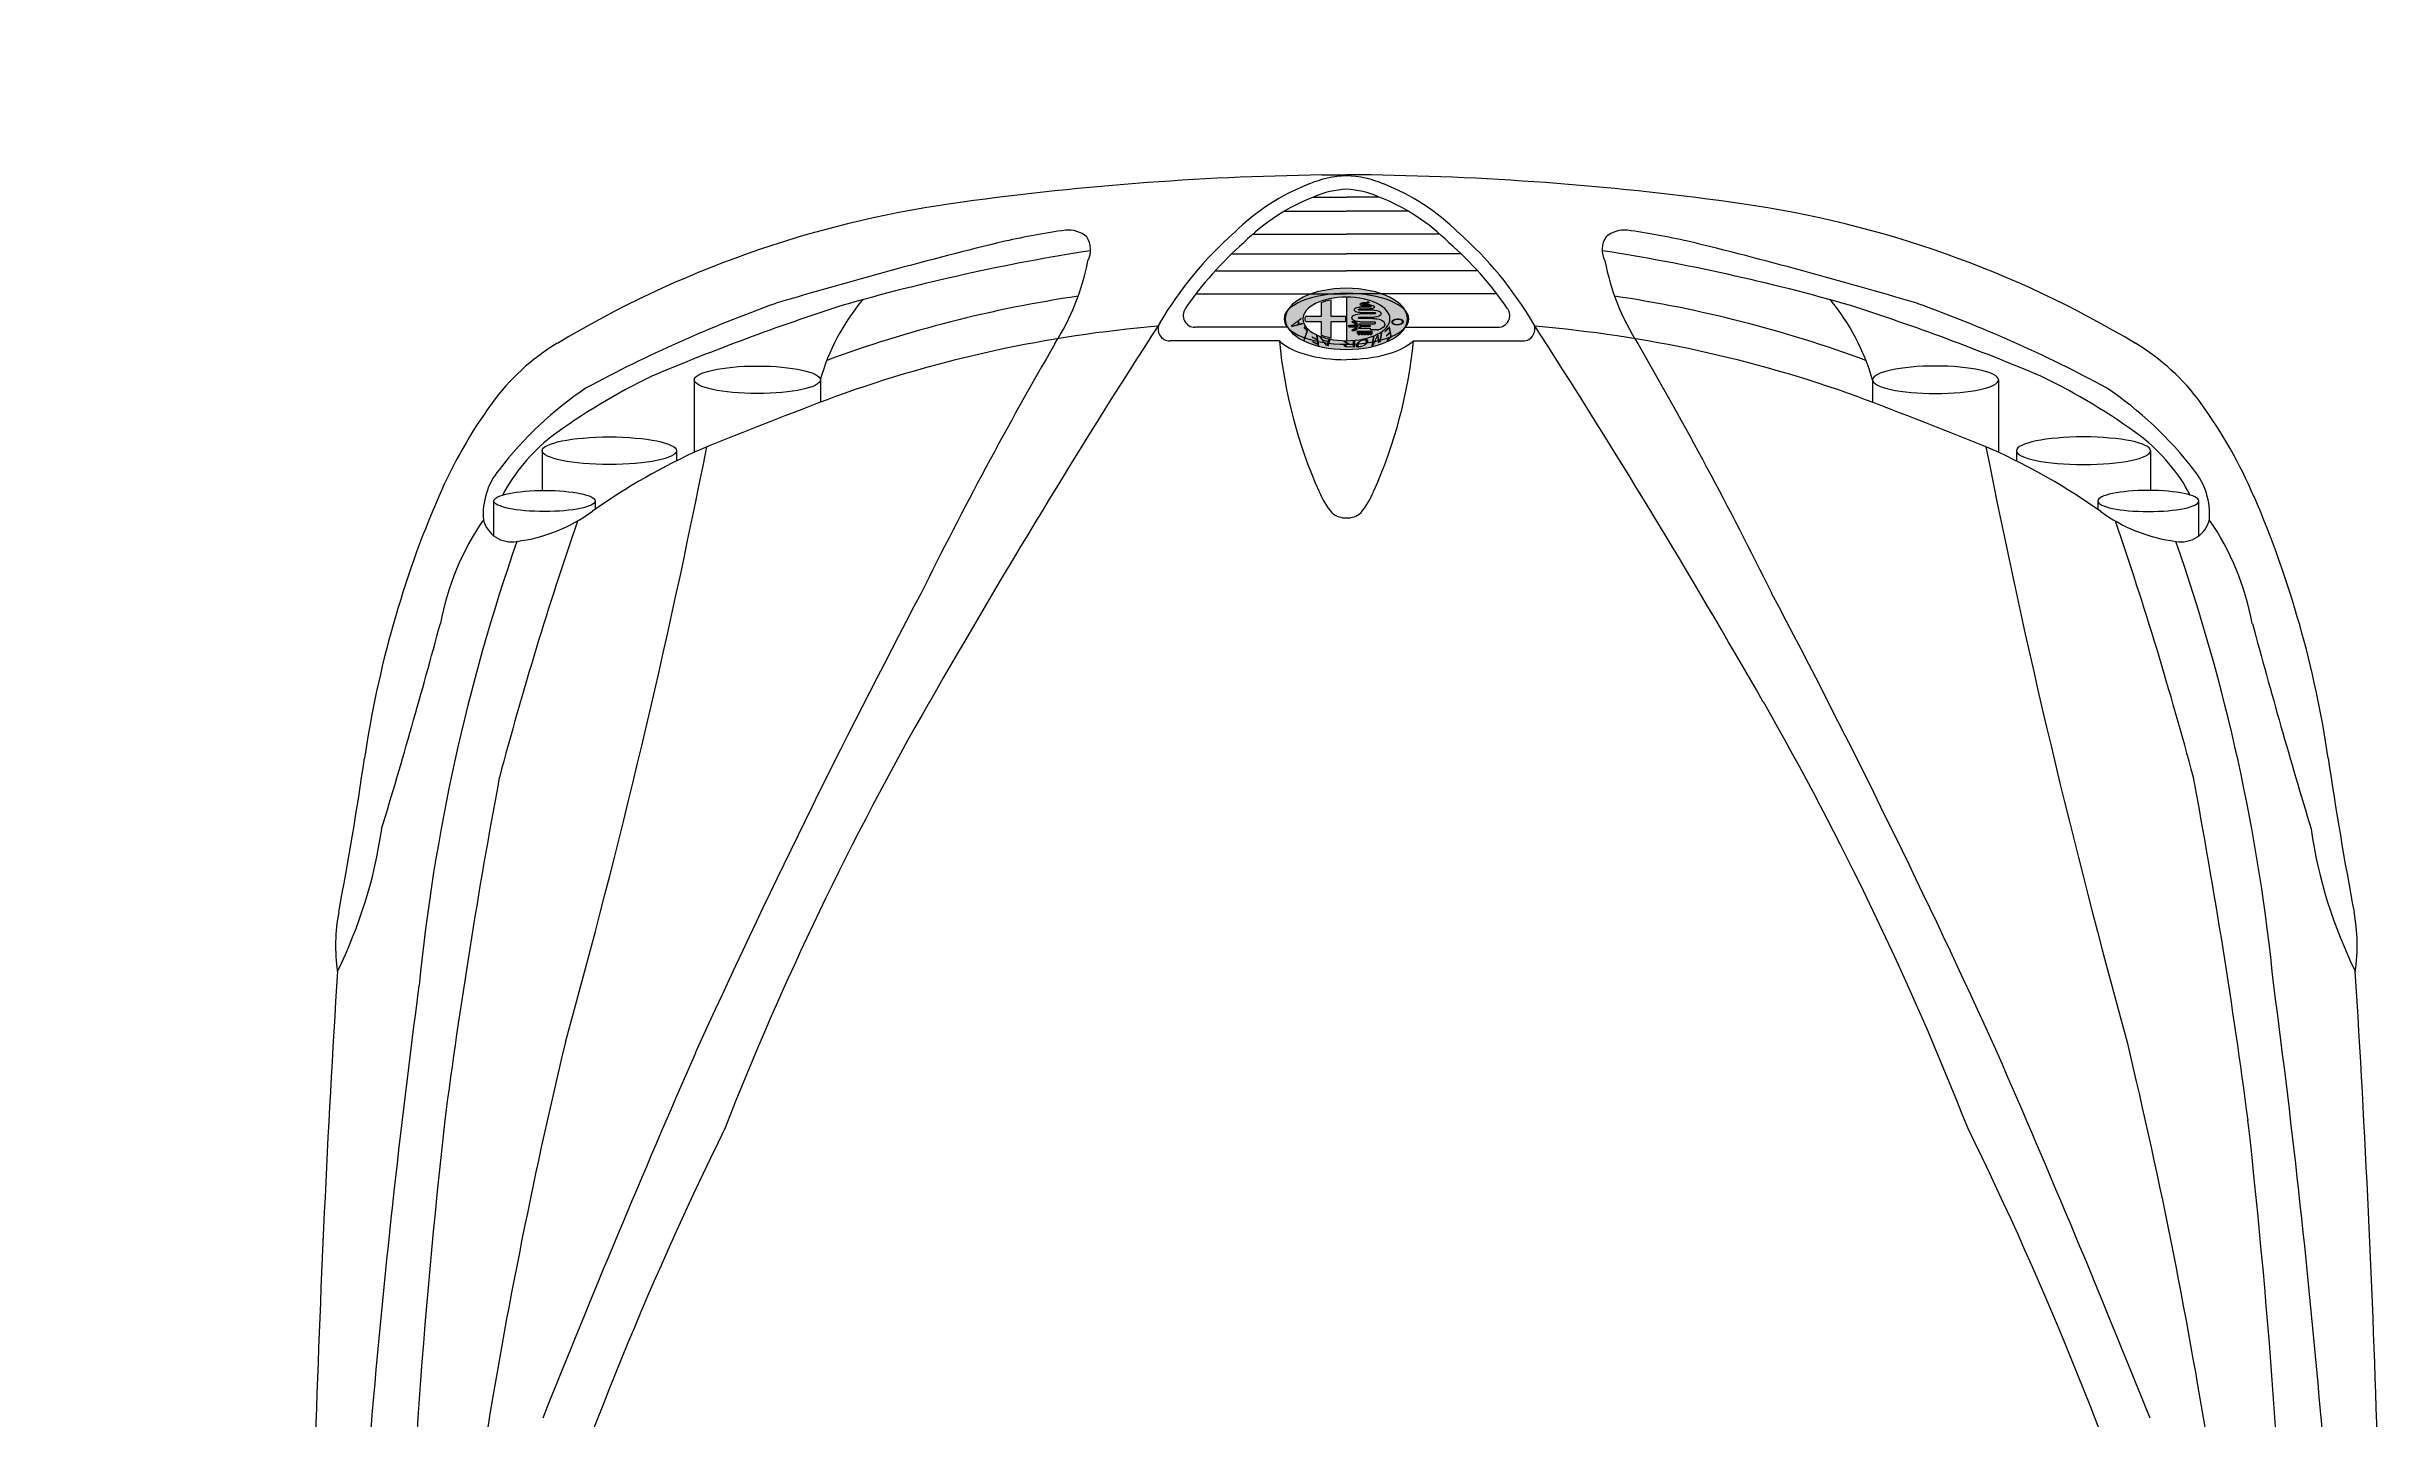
# Model space of a CAD drawing. Header units: inches. Extents: x 2718 to 3105, y 7857 to 8371.
# Drawn here: x 2952.46 to 3000.4, y 7963.26 to 7991.34 of the extents above; entities that cross this region are included whole.
import ezdxf

# ---------------------------------------------------------------- set-up
doc = ezdxf.new("R2010")
doc.units = ezdxf.units.IN
doc.header["$MEASUREMENT"] = 0
doc.layers.add('windwo', color=142, linetype='Continuous')
doc.styles.add('ALFA', font='')
doc.styles.get('ALFA').set_extended_font_data('Arial Black')

# ---------------------------------------------------------------- blocks, each defined once
blk = doc.blocks.new('A$C670E5B59')
h = blk.add_hatch(color=256)
edge = h.paths.add_edge_path()
edge.add_ellipse((121.2, 1014.4), major_axis=(0, 51.5), ratio=0.5, start_angle=0, end_angle=360, ccw=False)
edge = h.paths.add_edge_path(flags=16)
edge.add_ellipse((121.2, 1014.4), major_axis=(0, 36.7), ratio=0.5, start_angle=0, end_angle=360, ccw=False)
h = blk.add_hatch(color=256)
edge = h.paths.add_edge_path(flags=16)
edge.add_ellipse((125.8, 1026.7), major_axis=(0, 1.77), ratio=0.5, start_angle=173.0752, end_angle=255.4624)
edge.add_line((126.7, 1026.3), (126.7, 1034.4))
edge.add_line((126.7, 1034.4), (127.7, 1034.4))
edge.add_line((127.7, 1034.4), (127.7, 1026.6))
edge.add_ellipse((129, 1027.4), major_axis=(0, 2.59), ratio=0.5, start_angle=109.0926, end_angle=187.0138)
edge.add_line((129.1, 1024.9), (129.1, 1034.3))
edge.add_line((129.1, 1034.3), (130.2, 1034.3))
edge.add_line((130.2, 1034.3), (130.2, 1040.6))
edge.add_line((130.2, 1040.6), (130.5, 1040.6))
edge.add_line((130.5, 1040.6), (130.5, 1041.4))
edge.add_ellipse((124.8, 1033.3), major_axis=(0, 13.9), ratio=0.5, start_angle=-54.3478, end_angle=-19.2121)
edge.add_ellipse((125.8, 1034.9), major_axis=(0, 11.8), ratio=0.5, start_angle=-12.9228, end_angle=16.0502)
edge.add_ellipse((125.4, 1037.7), major_axis=(0, 8.91), ratio=0.5, start_angle=16.0502, end_angle=75.0584)
edge.add_ellipse((128.6, 1036.1), major_axis=(0, 15.4), ratio=0.5, start_angle=75.465, end_angle=87.697)
edge.add_line((120.9, 1036.8), (120.9, 1025.5))
edge.add_ellipse((120.3, 1025.5), major_axis=(0, 1.15), ratio=0.5, start_angle=90, end_angle=270, ccw=False)
edge.add_line((119.7, 1025.5), (119.7, 1037.8))
edge.add_ellipse((116.8, 1037.8), major_axis=(0, 5.81), ratio=0.5, start_angle=-90, end_angle=90)
edge.add_line((113.9, 1037.8), (113.9, 1025.6))
edge.add_ellipse((113.4, 1025.6), major_axis=(0, 1.07), ratio=0.5, start_angle=90, end_angle=270, ccw=False)
edge.add_line((112.8, 1025.6), (112.8, 1034.5))
edge.add_ellipse((111.1, 1034.5), major_axis=(0, 3.44), ratio=0.5, start_angle=-90, end_angle=90)
edge.add_line((109.4, 1034.5), (109.4, 1028.6))
edge.add_ellipse((108.9, 1028.6), major_axis=(0, 1.07), ratio=0.5, start_angle=90, end_angle=270, ccw=False)
edge.add_line((108.3, 1028.6), (108.3, 1032.3))
edge.add_ellipse((107.5, 1032.1), major_axis=(0, 1.57), ratio=0.5, start_angle=-83.4027, end_angle=2.5647)
edge.add_ellipse((107.7, 1031.3), major_axis=(0, 2.37), ratio=0.5, start_angle=8.9401, end_angle=73.4184)
edge.add_ellipse((107.6, 1030.3), major_axis=(0, 2.63), ratio=0.5, start_angle=369.3553, end_angle=408.8734, ccw=False)
edge.add_ellipse((107.3, 1032.3), major_axis=(0, 0.606), ratio=0.5, start_angle=277.7314, end_angle=347.0675, ccw=False)
edge.add_line((107.6, 1032.3), (107.6, 1028.6))
edge.add_ellipse((108.9, 1028.6), major_axis=(0, 2.72), ratio=0.5, start_angle=90, end_angle=270)
edge.add_line((110.3, 1028.6), (110.3, 1034.5))
edge.add_ellipse((110.8, 1034.5), major_axis=(0, 0.963), ratio=0.5, start_angle=270, end_angle=450, ccw=False)
edge.add_line((111.3, 1034.5), (111.3, 1025.6))
edge.add_ellipse((113.6, 1025.6), major_axis=(0, 4.59), ratio=0.5, start_angle=90, end_angle=270)
edge.add_line((115.8, 1025.6), (115.8, 1037.8))
edge.add_ellipse((116.4, 1037.8), major_axis=(0, 1.17), ratio=0.5, start_angle=270, end_angle=450, ccw=False)
edge.add_line((117, 1037.8), (117, 1025.6))
edge.add_ellipse((120.3, 1025.6), major_axis=(0, 6.64), ratio=0.5, start_angle=90, end_angle=270)
edge.add_line((123.7, 1025.6), (123.7, 1037.6))
edge.add_ellipse((124.1, 1037.6), major_axis=(0, 0.95), ratio=0.5, start_angle=0, end_angle=90, ccw=False)
edge.add_line((124.1, 1038.6), (125.2, 1038.6))
edge.add_ellipse((125.2, 1037.6), major_axis=(0, 0.95), ratio=0.5, start_angle=270, end_angle=360, ccw=False)
edge.add_line((125.7, 1037.6), (125.7, 1025))
edge.add_line((125.7, 1025), (125.7, 1025))
edge = h.paths.add_edge_path(flags=16)
edge.add_line((124.1, 1019.5), (125, 1021.5))
edge.add_line((125, 1021.5), (126.6, 1021.5))
edge.add_ellipse((127.3, 1022.5), major_axis=(0, 1.72), ratio=0.5, start_angle=123.4845, end_angle=146.5155)
edge.add_line((126.9, 1021), (126.9, 1019.1))
edge.add_ellipse((127.3, 1017.7), major_axis=(0, 1.66), ratio=0.5, start_angle=34.9708, end_angle=325.0292)
edge.add_line((127.8, 1019.1), (127.8, 1021))
edge.add_ellipse((127.3, 1022.5), major_axis=(0, 1.72), ratio=0.5, start_angle=213.4845, end_angle=236.5155)
edge.add_line((128.1, 1021.5), (129.7, 1021.5))
edge.add_line((129.7, 1021.5), (130.5, 1019.5))
edge.add_ellipse((130.9, 1020.1), major_axis=(0, 0.95), ratio=0.5, start_angle=131.3596, end_angle=311.3596)
edge.add_line((131.3, 1020.8), (130.1, 1023.4))
edge.add_line((130.1, 1023.4), (128.1, 1023.4))
edge.add_ellipse((127.3, 1022.5), major_axis=(0, 1.72), ratio=0.5, start_angle=-56.5155, end_angle=56.5155)
edge.add_line((126.6, 1023.4), (124.6, 1023.4))
edge.add_line((124.6, 1023.4), (123.4, 1020.8))
edge.add_ellipse((123.8, 1020.1), major_axis=(0, 0.95), ratio=0.5, start_angle=48.6404, end_angle=228.6404)
h.paths.add_polyline_path([(133.4, 1036.1), (133.4, 1023.9), (131.6, 1023.9), (131.6, 1036.1)], flags=16)
edge = h.paths.add_edge_path(flags=16)
edge.add_ellipse((134, 1032.5), major_axis=(0, 0.952), ratio=0.5, start_angle=0, end_angle=360, ccw=False)
edge = h.paths.add_edge_path(flags=16)
edge.add_ellipse((134, 1035), major_axis=(0, 0.952), ratio=0.5, start_angle=0, end_angle=360, ccw=False)
edge = h.paths.add_edge_path(flags=16)
edge.add_ellipse((134, 1030), major_axis=(0, 0.952), ratio=0.5, start_angle=0, end_angle=360, ccw=False)
edge = h.paths.add_edge_path(flags=16)
edge.add_ellipse((134, 1027.5), major_axis=(0, 0.952), ratio=0.5, start_angle=0, end_angle=360, ccw=False)
edge = h.paths.add_edge_path(flags=16)
edge.add_ellipse((134, 1025), major_axis=(0, 0.952), ratio=0.5, start_angle=0, end_angle=360, ccw=False)
edge = h.paths.add_edge_path()
edge.add_ellipse((121.2, 1014.4), major_axis=(0, 36.7), ratio=0.5, start_angle=-90, end_angle=90, ccw=False)
edge.add_line((139.6, 1014.4), (102.9, 1014.4))
h = blk.add_hatch(color=256)
edge = h.paths.add_edge_path()
edge.add_ellipse((125.8, 1026.7), major_axis=(0, 1.77), ratio=0.5, start_angle=173.0752, end_angle=255.4624)
edge.add_line((126.7, 1026.3), (126.7, 1034.4))
edge.add_line((126.7, 1034.4), (127.7, 1034.4))
edge.add_line((127.7, 1034.4), (127.7, 1026.6))
edge.add_ellipse((129, 1027.4), major_axis=(0, 2.59), ratio=0.5, start_angle=109.0926, end_angle=187.0138)
edge.add_line((129.1, 1024.9), (129.1, 1034.3))
edge.add_line((129.1, 1034.3), (130.2, 1034.3))
edge.add_line((130.2, 1034.3), (130.2, 1040.6))
edge.add_line((130.2, 1040.6), (130.5, 1040.6))
edge.add_line((130.5, 1040.6), (130.5, 1041.4))
edge.add_ellipse((124.8, 1033.3), major_axis=(0, 13.9), ratio=0.5, start_angle=-54.3478, end_angle=-19.2121)
edge.add_ellipse((125.8, 1034.9), major_axis=(0, 11.8), ratio=0.5, start_angle=-12.9228, end_angle=16.0502)
edge.add_ellipse((125.4, 1037.7), major_axis=(0, 8.91), ratio=0.5, start_angle=16.0502, end_angle=75.0584)
edge.add_ellipse((128.6, 1036.1), major_axis=(0, 15.4), ratio=0.5, start_angle=75.465, end_angle=87.697)
edge.add_line((120.9, 1036.8), (120.9, 1025.5))
edge.add_ellipse((120.3, 1025.5), major_axis=(0, 1.15), ratio=0.5, start_angle=90, end_angle=270, ccw=False)
edge.add_line((119.7, 1025.5), (119.7, 1037.8))
edge.add_ellipse((116.8, 1037.8), major_axis=(0, 5.81), ratio=0.5, start_angle=-90, end_angle=90)
edge.add_line((113.9, 1037.8), (113.9, 1025.6))
edge.add_ellipse((113.4, 1025.6), major_axis=(0, 1.07), ratio=0.5, start_angle=90, end_angle=270, ccw=False)
edge.add_line((112.8, 1025.6), (112.8, 1034.5))
edge.add_ellipse((111.1, 1034.5), major_axis=(0, 3.44), ratio=0.5, start_angle=-90, end_angle=90)
edge.add_line((109.4, 1034.5), (109.4, 1028.6))
edge.add_ellipse((108.9, 1028.6), major_axis=(0, 1.07), ratio=0.5, start_angle=90, end_angle=270, ccw=False)
edge.add_line((108.3, 1028.6), (108.3, 1032.3))
edge.add_ellipse((107.5, 1032.1), major_axis=(0, 1.57), ratio=0.5, start_angle=-83.4027, end_angle=2.5647)
edge.add_ellipse((107.7, 1031.3), major_axis=(0, 2.37), ratio=0.5, start_angle=8.9401, end_angle=73.4184)
edge.add_ellipse((107.6, 1030.3), major_axis=(0, 2.63), ratio=0.5, start_angle=369.3553, end_angle=408.8734, ccw=False)
edge.add_ellipse((107.3, 1032.3), major_axis=(0, 0.606), ratio=0.5, start_angle=277.7314, end_angle=347.0675, ccw=False)
edge.add_line((107.6, 1032.3), (107.6, 1028.6))
edge.add_ellipse((108.9, 1028.6), major_axis=(0, 2.72), ratio=0.5, start_angle=90, end_angle=270)
edge.add_line((110.3, 1028.6), (110.3, 1034.5))
edge.add_ellipse((110.8, 1034.5), major_axis=(0, 0.963), ratio=0.5, start_angle=270, end_angle=450, ccw=False)
edge.add_line((111.3, 1034.5), (111.3, 1025.6))
edge.add_ellipse((113.6, 1025.6), major_axis=(0, 4.59), ratio=0.5, start_angle=90, end_angle=270)
edge.add_line((115.8, 1025.6), (115.8, 1037.8))
edge.add_ellipse((116.4, 1037.8), major_axis=(0, 1.17), ratio=0.5, start_angle=-90, end_angle=90, ccw=False)
edge.add_line((117, 1037.8), (117, 1025.6))
edge.add_ellipse((120.3, 1025.6), major_axis=(0, 6.64), ratio=0.5, start_angle=90, end_angle=270)
edge.add_line((123.7, 1025.6), (123.7, 1037.6))
edge.add_ellipse((124.1, 1037.6), major_axis=(0, 0.95), ratio=0.5, start_angle=360, end_angle=450, ccw=False)
edge.add_line((124.1, 1038.6), (125.2, 1038.6))
edge.add_ellipse((125.2, 1037.6), major_axis=(0, 0.95), ratio=0.5, start_angle=270, end_angle=360, ccw=False)
edge.add_line((125.7, 1037.6), (125.7, 1025))
edge.add_line((125.7, 1025), (125.7, 1025))
h = blk.add_hatch(color=256)
h.paths.add_polyline_path([(131.6, 1036.1), (131.9, 1036.1), (131.9, 1023.9), (131.6, 1023.9)])
h.paths.add_polyline_path([(132.6, 1036.1), (133.4, 1036.1), (133.4, 1023.9), (132.6, 1023.9)])
edge = h.paths.add_edge_path()
edge.add_ellipse((134, 1025), major_axis=(0, 0.952), ratio=0.5, start_angle=180, end_angle=360, ccw=False)
edge.add_ellipse((134, 1025), major_axis=(0, 0.952), ratio=0.5, start_angle=0, end_angle=180, ccw=False)
edge = h.paths.add_edge_path()
edge.add_ellipse((134, 1027.5), major_axis=(0, 0.952), ratio=0.5, start_angle=180, end_angle=360, ccw=False)
edge.add_ellipse((134, 1027.5), major_axis=(0, 0.952), ratio=0.5, start_angle=0, end_angle=180, ccw=False)
edge = h.paths.add_edge_path()
edge.add_ellipse((134, 1030), major_axis=(0, 0.952), ratio=0.5, start_angle=180, end_angle=360, ccw=False)
edge.add_ellipse((134, 1030), major_axis=(0, 0.952), ratio=0.5, start_angle=0, end_angle=180, ccw=False)
edge = h.paths.add_edge_path()
edge.add_ellipse((134, 1032.5), major_axis=(0, 0.952), ratio=0.5, start_angle=180, end_angle=360, ccw=False)
edge.add_ellipse((134, 1032.5), major_axis=(0, 0.952), ratio=0.5, start_angle=0, end_angle=180, ccw=False)
edge = h.paths.add_edge_path()
edge.add_ellipse((134, 1035), major_axis=(0, 0.952), ratio=0.5, start_angle=180, end_angle=360, ccw=False)
edge.add_ellipse((134, 1035), major_axis=(0, 0.952), ratio=0.5, start_angle=0, end_angle=180, ccw=False)
blk.add_hatch(color=256).paths.add_polyline_path([(132.6, 1023.9), (131.9, 1023.9), (131.9, 1036.1), (132.6, 1036.1)])
h = blk.add_hatch(color=256)
edge = h.paths.add_edge_path()
edge.add_line((123.3, 979.9), (123.3, 993.2))
edge.add_line((123.3, 993.2), (135, 993.2))
edge.add_ellipse((121.2, 1014.4), major_axis=(0, 34.7), ratio=0.5, start_angle=232.2847, end_angle=248.2282)
edge.add_line((137.3, 1001.5), (123.3, 1001.5))
edge.add_line((123.3, 1001.5), (123.3, 1013.8))
edge.add_line((123.3, 1013.8), (119.2, 1013.8))
edge.add_line((119.2, 1013.8), (119.2, 1001.5))
edge.add_line((119.2, 1001.5), (105.1, 1001.5))
edge.add_ellipse((121.2, 1014.4), major_axis=(0, 34.7), ratio=0.5, start_angle=111.7718, end_angle=127.7153)
edge.add_line((107.5, 993.2), (119.2, 993.2))
edge.add_line((119.2, 993.2), (119.2, 979.9))
edge.add_ellipse((121.2, 1014.4), major_axis=(0, 34.7), ratio=0.5, start_angle=173.4699, end_angle=186.709)
h = blk.add_hatch(color=256)
edge = h.paths.add_edge_path()
edge.add_line((124.1, 1019.5), (125, 1021.5))
edge.add_line((125, 1021.5), (126.6, 1021.5))
edge.add_ellipse((127.3, 1022.5), major_axis=(0, 1.72), ratio=0.5, start_angle=123.4845, end_angle=146.5155)
edge.add_line((126.9, 1021), (126.9, 1019.1))
edge.add_ellipse((127.3, 1017.7), major_axis=(0, 1.66), ratio=0.5, start_angle=34.9708, end_angle=325.0292)
edge.add_line((127.8, 1019.1), (127.8, 1021))
edge.add_ellipse((127.3, 1022.5), major_axis=(0, 1.72), ratio=0.5, start_angle=213.4845, end_angle=236.5155)
edge.add_line((128.1, 1021.5), (129.7, 1021.5))
edge.add_line((129.7, 1021.5), (130.5, 1019.5))
edge.add_ellipse((130.9, 1020.1), major_axis=(0, 0.95), ratio=0.5, start_angle=131.3596, end_angle=311.3596)
edge.add_line((131.3, 1020.8), (130.1, 1023.4))
edge.add_line((130.1, 1023.4), (128.1, 1023.4))
edge.add_ellipse((127.3, 1022.5), major_axis=(0, 1.72), ratio=0.5, start_angle=-56.5155, end_angle=56.5155)
edge.add_line((126.6, 1023.4), (124.6, 1023.4))
edge.add_line((124.6, 1023.4), (123.4, 1020.8))
edge.add_ellipse((123.8, 1020.1), major_axis=(0, 0.95), ratio=0.5, start_angle=48.6404, end_angle=228.6404)
for p, q in [((303.9, 1732.3), (274.7, 1732.3)), ((232.2, 1691.6), (265.6, 1691.6)), ((274.5, 1647.2), (281.7, 1647.2)), ((232.2, 1578.7), (240.8, 1578.7)), ((172.5, 1563.6), (233.6, 1563.6)), ((172.5, 1457.5), (191.4, 1457.5)), ((139.8, 1070.8), (139.8, 1163.1)), ((80.7, 1124.9), (80.7, 1014.4)), ((100.1, 1141.1), (100.1, 1014.4)), ((128.3, 1064), (128.3, 1142)), ((66.3, 1110.8), (66.3, 1014.4)), ((50, 1093.2), (50, 1014.4)), ((30.5, 1066.4), (30.5, 1014.4)), ((0, 1035.2), (0, 1014.4)), ((18.6, 1042), (18.6, 1014.4)), ((107.6, 1032.3), (107.6, 1028.6)), ((108.3, 1028.6), (108.3, 1032.3)), ((109.4, 1034.5), (109.4, 1028.6)), ((110.3, 1028.6), (110.3, 1034.5)), ((111.3, 1034.5), (111.3, 1025.6)), ((112.8, 1025.6), (112.8, 1034.5)), ((113.9, 1037.8), (113.9, 1025.6)), ((115.8, 1025.6), (115.8, 1037.8)), ((117, 1037.8), (117, 1025.6)), ((119.7, 1025.5), (119.7, 1037.8)), ((120.9, 1036.8), (120.9, 1025.5)), ((123.7, 1025.6), (123.7, 1037.6)), ((124.1, 1038.6), (125.2, 1038.6)), ((125.7, 1037.6), (125.7, 1025)), ((126.7, 1026.3), (126.7, 1034.4)), ((126.7, 1034.4), (127.7, 1034.4)), ((127.7, 1034.4), (127.7, 1026.6)), ((129.1, 1024.9), (129.1, 1034.3)), ((129.1, 1034.3), (130.2, 1034.3)), ((130.2, 1034.3), (130.2, 1040.6)), ((130.2, 1040.6), (130.5, 1040.6)), ((130.5, 1040.6), (130.5, 1041.4)), ((131.6, 1023.9), (131.6, 1036.1)), ((133.4, 1036.1), (131.6, 1036.1)), ((131.9, 1023.9), (131.9, 1036.1)), ((132.6, 1023.9), (132.6, 1036.1)), ((133.4, 1023.9), (133.4, 1036.1)), ((0, 993.6), (0, 1014.4)), ((18.6, 986.8), (18.6, 1014.4)), ((30.5, 962.4), (30.5, 1014.4)), ((50, 935.6), (50, 1014.4)), ((66.3, 918), (66.3, 1014.4)), ((80.7, 903.9), (80.7, 1014.4)), ((100.1, 887.7), (100.1, 1014.4)), ((102.9, 1014.4), (139.6, 1014.4)), ((123.3, 1013.8), (119.2, 1013.8)), ((119.2, 1013.8), (119.2, 1001.5)), ((123.3, 1001.5), (123.3, 1013.8)), ((124.6, 1023.4), (123.4, 1020.8)), ((124.1, 1019.5), (125, 1021.5)), ((126.6, 1023.4), (124.6, 1023.4)), ((125, 1021.5), (126.6, 1021.5)), ((125.7, 1025), (125.7, 1025)), ((126.9, 1021), (126.9, 1019.1)), ((127.8, 1019.1), (127.8, 1021)), ((130.1, 1023.4), (128.1, 1023.4)), ((128.1, 1021.5), (129.7, 1021.5)), ((129.7, 1021.5), (130.5, 1019.5)), ((131.3, 1020.8), (130.1, 1023.4)), ((133.4, 1023.9), (131.6, 1023.9)), ((119.2, 1001.5), (105.1, 1001.5)), ((107.5, 993.2), (119.2, 993.2)), ((119.2, 993.2), (119.2, 979.9)), ((137.3, 1001.5), (123.3, 1001.5)), ((123.3, 979.9), (123.3, 993.2)), ((123.3, 993.2), (135, 993.2)), ((128.3, 964.8), (128.3, 886.9)), ((139.8, 958), (139.8, 865.8)), ((172.5, 571.4), (191.4, 571.4)), ((172.5, 465.2), (233.6, 465.2)), ((232.2, 450.2), (240.8, 450.2)), ((274.5, 381.6), (281.7, 381.6)), ((232.2, 337.2), (265.6, 337.2)), ((303.9, 296.5), (274.7, 296.5))]:
    blk.add_line(p, q)
for centre, radius, start, end in [((1461.8, -10753.7), 12642.6, 89.90669, 93.58791), ((34.4, 4955.5), 3147.5, 278.3434, 280.7343), ((493.1, 2223.5), 400.8, 278.2697, 296.2978), ((648.9, 1713.8), 151.9, 81.7562, 100.7343), ((1726.8, -6057.8), 7922.4, 92.19768, 97.57434), ((618.7, 970.9), 879.7, 98.3434, 113.3002), ((-1156.1, 7473.8), 5899.2, 285.06846, 286.81749), ((841.8, 182.6), 1620.7, 95.6407, 109.2072), ((1437.3, -3923.8), 5733.5, 91.40018, 96.4226), ((431.9, 1404.7), 407.3, 113.3002, 126.0102), ((419.2, 1553.6), 227.6, 100.5484, 124.4977), ((1501.5, -3586.5), 5406.5, 97.4981, 100.5968), ((285.6, 1682.3), 59.1, 85.3552, 129.3029), ((284.5, 1717.4), 24.5, 349.798, 76.2278), ((1810.1, -2843.7), 4643.2, 98.9685, 103.4492), ((302.7, 1582.4), 187.7, 126.0102, 149.0456), ((442.3, 1476.8), 317.5, 127.6944, 145.9445), ((341.7, 1589.3), 153.8, 117.9811, 141.9782), ((1342.2, -1401.2), 3238.5, 104.9405, 108.9322), ((173.1, 1730.2), 136.5, 323.7226, 352.7989), ((2169.3, -1244.9), 3100.2, 107.7701, 116.1627), ((902.3, 1222.8), 886.8, 149.0456, 171.914), ((639.7, 1373.6), 521.6, 143.4674, 154.3493), ((5004.8, -8202.8), 10656.4, 111.80332, 113.59511), ((-1106.3, 8290.3), 6868.3, 281.21072, 285.50928), ((1207.5, 1100.3), 1168.1, 151.6701, 160.2471), ((731.5, 1332.5), 549, 144.74, 155.7242), ((1959, 844.4), 1942.3, 157.1264, 162.1643), ((5825.8, -701.4), 6033.8, 158.00736, 159.16578), ((3741.8, -5040.6), 7253.9, 114.45102, 117.85909), ((1804.9, -1011), 2738.8, 111.4729, 119.8018), ((4174, 289.1), 4241, 163.4799, 166.1824), ((1771.3, 962.7), 1728.3, 163.9917, 171.1081), ((1150, 1085.4), 1059.3, 159.7554, 171.5959), ((223.7, 1278.9), 185.8, 105.997, 129.6254), ((1183.1, 1085.4), 1059.3, 160.1772, 175.2355), ((3873.8, -4635.6), 6912.2, 119.75075, 122.8451), ((2018.3, -1986.5), 3749.7, 116.3823, 120.0241), ((2466.8, 1000.5), 2467, 171.914, 179.1947), ((804.8, 1139.1), 766.5, 167.7324, 171.6131), ((70.3, 1248.6), 23.9, 174.4757, 220.494), ((36.8, 1422.6), 193.7, 280.5869, 302.9165), ((63, 1249.7), 19.9, 236.6604, 298.1927), ((282.5, 903.2), 311.4, 120.4246, 138.6994), ((129.8, 1163.1), 10, 0, 120.4246), ((282.5, 903.2), 299.8, 124.5136, 138.765), ((118.3, 1142), 10, 0, 124.5136), ((180.7, 978), 185.9, 135.333, 158.5922), ((180.7, 978), 174.3, 135.2217, 158.6284), ((101.9, 670.3), 402.3, 65.824, 84.5891), ((84.3, 1012.2), 83.6, 156.2927, 178.5124), ((91.8, 1009.9), 79.9, 156.67, 176.7522), ((240.9, 974), 68.3, 50.1502, 67.8127), ((270.3, 1014.8), 18.5, 358.9002, 39.3712), ((84.3, 1016.6), 83.6, 181.4876, 203.7073), ((91.8, 1018.9), 79.9, 183.2478, 203.33), ((270.3, 1014.1), 18.5, 320.6288, 1.0998), ((2466.8, 1028.3), 2467, 180.8053, 188.086), ((180.7, 1050.8), 174.3, 201.3716, 224.7783), ((101.9, 1358.5), 402.3, 275.4109, 294.176), ((240.9, 1054.8), 68.3, 292.1873, 309.8498), ((180.7, 1050.8), 185.9, 201.4078, 224.667), ((282.5, 1125.6), 299.8, 221.235, 235.4864), ((282.5, 1125.6), 311.4, 221.3006, 239.5754), ((118.3, 886.9), 10, 235.4864, 0), ((129.8, 865.8), 10, 239.5754, 0), ((3873.8, 6664.4), 6912.2, 237.1549, 240.24925), ((1183.1, 943.4), 1059.3, 184.7645, 199.8228), ((70.3, 780.2), 23.9, 139.506, 185.5243), ((63, 779.1), 19.9, 61.8073, 123.3396), ((1771.3, 1066.1), 1728.3, 188.8919, 196.0083), ((36.8, 606.2), 193.7, 57.0835, 79.4131), ((1150, 943.4), 1059.3, 188.4041, 200.2446), ((804.8, 889.7), 766.5, 188.3869, 192.2676), ((2018.3, 4015.4), 3749.7, 239.9759, 243.6177), ((4174, 1739.7), 4241, 193.8176, 196.5201), ((902.3, 806), 886.8, 188.086, 210.9544), ((3741.8, 7069.4), 7253.9, 242.14091, 245.54898), ((1804.9, 3039.8), 2738.8, 240.1982, 248.5271), ((223.7, 749.9), 185.8, 230.3746, 254.003), ((1959, 1184.4), 1942.3, 197.8357, 202.8736), ((5825.8, 2730.2), 6033.8, 200.83422, 201.99264), ((1207.5, 928.6), 1168.1, 199.7529, 208.3299), ((-1106.3, -6261.5), 6868.3, 74.49072, 78.78928), ((2169.3, 3273.7), 3100.2, 243.8373, 252.2299), ((731.5, 696.3), 549, 204.2758, 215.26), ((5004.8, 10231.6), 10656.4, 246.40489, 248.19668), ((639.7, 655.2), 521.6, 205.6507, 216.5326), ((173.1, 298.6), 136.5, 7.2011, 36.2774), ((442.3, 552), 317.5, 214.0555, 232.3056), ((1342.2, 3430.1), 3238.5, 251.0678, 255.0595), ((1810.1, 4872.5), 4643.2, 256.5508, 261.0315), ((302.7, 446.4), 187.7, 210.9544, 233.9898), ((341.7, 439.5), 153.8, 218.0218, 242.0189), ((284.5, 311.4), 24.5, 283.7722, 10.202), ((841.8, 1846.3), 1620.7, 250.7928, 264.3593), ((285.6, 346.5), 59.1, 230.6971, 274.6448), ((1501.5, 5615.3), 5406.5, 259.4032, 262.5019), ((431.9, 624.1), 407.3, 233.9898, 246.6998), ((419.2, 475.2), 227.6, 235.5023, 259.4516), ((618.7, 1057.9), 879.7, 246.6998, 261.6566), ((-1156.1, -5445), 5899.2, 73.18251, 74.93154), ((1437.3, 5952.6), 5733.5, 263.5774, 268.59982), ((1726.8, 8086.6), 7922.4, 262.42566, 267.80232), ((493.1, -194.7), 400.8, 63.7022, 81.7303), ((34.4, -2926.7), 3147.5, 79.2657, 81.6566), ((648.9, 315), 151.9, 259.2657, 278.2438), ((1461.8, 12782.5), 12642.6, 266.41209, 270.09331)]:
    blk.add_arc(centre, radius, start, end)
at = {"extrusion": (0, 0, -1)}
for centre, major_axis, ratio in [((274.5, 1689.8), (0, 42.6), 0.20871), ((232.2, 1635.2), (0, 56.5), 0.205586), ((172.5, 1510.6), (0, 53.1), 0.218742), ((121.2, 1014.4), (0, 51.5), 0.5), ((121.2, 1014.4), (0, 52.5), 0.407661), ((121.2, 1014.4), (0, 36.7), 0.5), ((134, 1035), (0, 0.952), 0.5), ((134, 1032.5), (0, 0.952), 0.5), ((134, 1030), (0, 0.952), 0.5), ((134, 1027.5), (0, 0.952), 0.5), ((134, 1025), (0, 0.952), 0.5)]:
    blk.add_ellipse(centre, major_axis=major_axis, ratio=ratio, dxfattribs=at)
for centre, major_axis, start_param, end_param in [((125.4, 1037.7), (0, 8.91), -1.310016, -0.280129), ((125.8, 1034.9), (0, 11.8), -0.280129, 0.225546), ((124.8, 1033.3), (0, 13.9), 0.335315, 0.948547), ((107.7, 1031.3), (0, 2.37), -1.281392, -0.156034), ((107.6, 1030.3), (0, 2.63), -0.853001, -0.163281), ((107.3, 1032.3), (0, 0.606), 0.225714, 1.435857), ((107.5, 1032.1), (0, 1.57), -0.044763, 1.455652), ((108.9, 1028.6), (0, 2.72), 1.570796, 4.712389), ((108.9, 1028.6), (0, 1.07), 1.570796, 4.712389), ((111.1, 1034.5), (0, 3.44), -1.570796, 1.570796), ((110.8, 1034.5), (0, 0.963), -1.570796, 1.570796), ((113.6, 1025.6), (0, 4.59), 1.570796, 4.712389), ((113.4, 1025.6), (0, 1.07), 1.570796, 4.712389), ((116.8, 1037.8), (0, 5.81), -1.570796, 1.570796), ((116.4, 1037.8), (0, 1.17), 4.712389, 7.853982), ((120.3, 1025.6), (0, 6.64), 1.570796, 4.712389), ((120.3, 1025.5), (0, 1.15), 1.570796, 4.712389), ((128.6, 1036.1), (0, 15.4), -1.530601, -1.317113), ((124.1, 1037.6), (0, 0.95), -1.570796, 0), ((125.2, 1037.6), (0, 0.95), 0, 1.570796), ((125.8, 1026.7), (0, 1.77), 1.824525, 3.262454), ((129, 1027.4), (0, 2.59), 3.019178, 4.37916), ((123.8, 1020.1), (0, 0.95), 2.292658, 5.43425), ((127.3, 1017.7), (0, 1.66), 0.610355, 5.67283), ((127.3, 1022.5), (0, 1.72), -0.986381, 0.986381), ((127.3, 1022.5), (0, 1.72), 3.726008, 4.127974), ((127.3, 1022.5), (0, 1.72), 2.155212, 2.557177), ((130.9, 1020.1), (0, 0.95), 0.848935, 3.990528), ((121.2, 1014.4), (0, 34.7), 4.054133, 4.3324), ((121.2, 1014.4), (0, 34.7), 1.950786, 2.229052), ((121.2, 1014.4), (0, 34.7), 3.024498, 3.255564)]:
    blk.add_ellipse(centre, major_axis=major_axis, ratio=0.5, start_param=start_param, end_param=end_param, dxfattribs=at)
for centre, major_axis, ratio in [((172.5, 518.3), (0, -53.1), 0.218742), ((232.2, 393.7), (0, -56.5), 0.205586), ((274.5, 339.1), (0, -42.6), 0.20871)]:
    blk.add_ellipse(centre, major_axis=major_axis, ratio=ratio)
for points in [[(139.8, 1070.8), (140.3, 1070.3), (140.7, 1069.9), (145.6, 1063.7), (148.7, 1056.9), (154.1, 1038.7), (155.6, 1026.5), (155.6, 1014.4)], [(139.8, 958), (140.3, 958.5), (140.7, 959), (145.6, 965.1), (148.7, 971.9), (154.1, 990.2), (155.6, 1002.3), (155.6, 1014.4)]]:
    blk.add_open_spline(points, degree=3, knots=[6.712861, 6.712861, 6.712861, 6.712861, 6.753094, 6.753094, 7.223003, 7.223003, 7.854761, 7.854761, 7.854761, 7.854761])
at = {"style": 'ALFA'}
for s, height, rotation, oblique, width, p in [('O', 10.4, 1.6735, 358.745, 0.50032, (120.8, 1052.2)), ('E', 8.08, 312.8907, 32.0468, 0.83694, (126.7, 1051.5)), ('M', 6.66, 297.1015, 36.8625, 1.23257, (132, 1045.6)), ('O', 5.68, 284.2107, 31.1579, 1.693777, (137.1, 1034.4)), ('R', 5.23, 270.6004, 1.8, 1.999341, (139.9, 1023.2)), ('F', 6.74, 241.9527, 323.1855, 1.202453, (136.1, 991.1)), ('A', 5.74, 254.7382, 327.7591, 1.655806, (138.9, 1001.5)), ('A', 10.2, 194.9518, 348.8677, 0.526274, (125.9, 978)), ('L', 8.59, 221.0824, 331.2131, 0.739512, (131.7, 982.7))]:
    blk.add_text(s, height=height, rotation=rotation, dxfattribs=dict(at, oblique=oblique, width=width)).set_placement(p)

msp = doc.modelspace()

# ---------------------------------------------------------------- hatches: boundary and pattern name
at = {"layer": 'windwo', "true_color": 0x136734}
h = msp.add_hatch(dxfattribs=at)
h.set_pattern_fill('ANSI31', color=116)
h.paths.add_polyline_path([(2794.461, 8169.608), (2914.461, 8169.608), (2914.461, 8151.608), (2918.961, 8151.608), (2918.961, 8174.108), (2794.461, 8174.108), (2794.461, 8192.108), (2785.461, 8192.108), (2785.461, 8105.358), (2794.461, 8105.358), (2794.461, 8117.108), (2914.461, 8117.108), (2914.461, 8111.108), (2918.961, 8111.108), (2918.961, 8121.608), (2794.461, 8121.608)], flags=17)
h.paths.add_polyline_path([(2794.461, 8033.608), (2794.461, 8045.358), (2785.461, 8045.358), (2785.461, 7868.108), (2749.461, 7868.108), (2749.461, 8339.108), (3095.964, 8339.108), (3095.964, 8315.108), (3082.464, 8315.108), (3082.464, 8306.108), (3095.964, 8306.108), (3095.964, 7863.608), (3104.961, 7863.608), (3104.961, 8343.608), (2744.961, 8343.608), (2744.961, 7863.608), (2951.964, 7863.608), (2951.964, 7868.108), (2794.461, 7868.108), (2794.461, 7946.608), (2816.461, 7946.608), (2816.461, 7955.608), (2794.461, 7955.608)])
h.paths.add_polyline_path([(2983.463, 8041.608), (2966.961, 8041.608), (2966.961, 8032.608), (2983.463, 8032.608)], flags=17)
h.paths.add_polyline_path([(3095.964, 8041.608), (3079.463, 8041.608), (3079.463, 8032.608), (3095.964, 8032.608)], flags=17)
h.paths.add_polyline_path([(2918.961, 8051.108), (2914.461, 8051.108), (2914.461, 8038.108), (2898.099, 8038.108, -0.011653), (2897.405, 8038.108), (2873.808, 8038.108), (2873.808, 8033.608), (2910.461, 8033.608), (2910.461, 8030.928, -0.081282), (2910.467, 8030.136), (2910.467, 8018.728), (2910.467, 7981.728), (2910.461, 7955.608), (2888.461, 7955.608), (2888.461, 7946.608), (2918.961, 7946.608)], flags=17)
h.paths.add_polyline_path([(2918.961, 8306.108), (2986.464, 8306.108), (2986.464, 8315.108), (2785.461, 8315.108), (2785.461, 8288.108), (2794.461, 8288.108), (2794.461, 8306.108), (2914.461, 8306.108), (2914.461, 8216.108), (2972.965, 8216.108), (2972.965, 8276.108), (2968.465, 8276.108), (2968.465, 8220.608), (2918.961, 8220.608)], flags=17)
h.paths.add_polyline_path([(3095.964, 8174.108), (2969.965, 8174.108), (2969.965, 8169.608), (3095.964, 8169.608)], flags=17)

# ---------------------------------------------------------------- block references
at = {"xscale": 0.02431854225587045, "yscale": 0.02431854225587045, "zscale": 0.02431854225587045, "rotation": 270}
msp.add_blockref('A$C670E5B59', (2954.412, 7988.714), dxfattribs=at)

doc.saveas('drawing.dxf')
